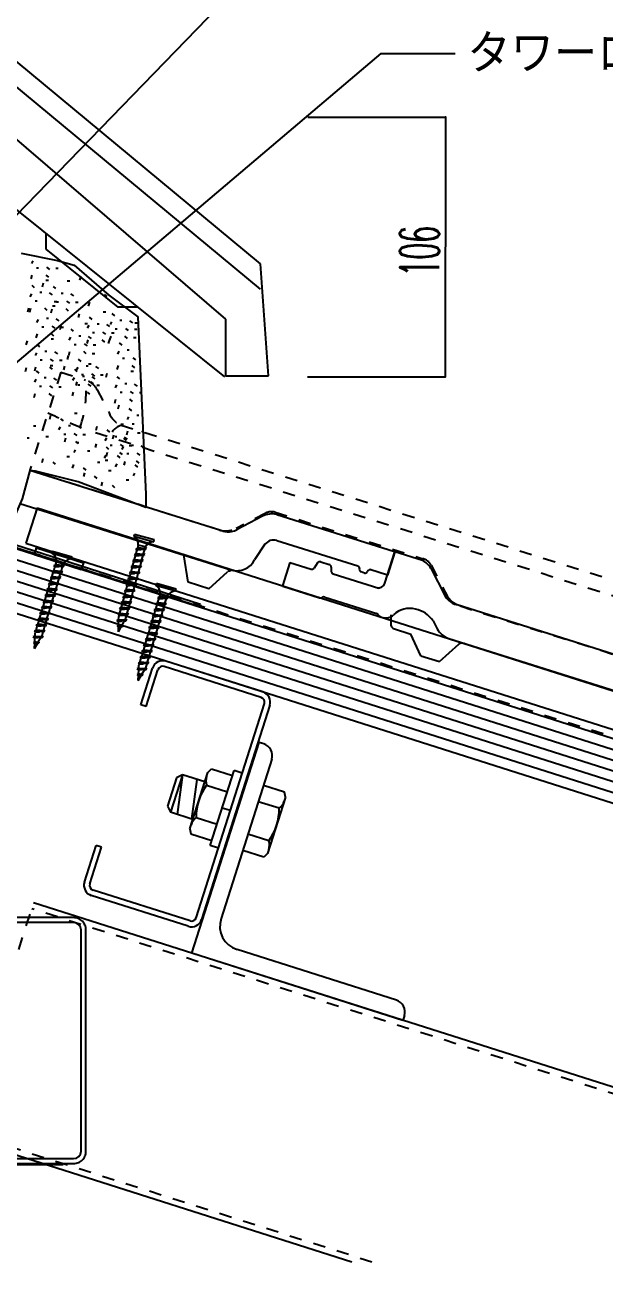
# Model space of a CAD drawing. Extents: x -1727 to 4652, y -2317 to 2357.
# Drawn here: x 3750 to 3986, y 271 to 781 of the extents above; entities that cross this region are included whole.
import ezdxf

# ---------------------------------------------------------------- set-up
doc = ezdxf.new("R2010")
doc.units = 0
doc.header["$LTSCALE"] = 5
doc.linetypes.add('DASHED2', pattern=[3, 2, -1])
doc.linetypes.add('DOT', pattern=[2, 1, -1])
for name, color, linetype in [('0-1', 7, 'CONTINUOUS'), ('0-2', 7, 'CONTINUOUS'), ('0-3', 7, 'CONTINUOUS'), ('0-4', 7, 'CONTINUOUS')]:
    doc.layers.add(name, color=color, linetype=linetype)
doc.styles.get("Standard").update_dxf_attribs({"font": 'txt.shx', "bigfont": 'extfont.shx'})

msp = doc.modelspace()

# ---------------------------------------------------------------- linework, layer by layer
at = {"layer": '0-1', "color": 7, "linetype": 'CONTINUOUS'}
for p, q in [((3753.0438, 684.6186), (3752.4437, 683.4931)), ((3752.3479, 677.251), (3752.7979, 678.8267)), ((3754.5314, 681.7576), (3755.3568, 681.7577)), ((3759.5095, 677.9025), (3758.459, 678.8028)), ((3758.6288, 681.9705), (3759.8293, 681.1452)), ((3763.3866, 681.4561), (3762.3362, 681.456)), ((3772.1839, 676.7556), (3772.634, 678.3313)), ((3753.7603, 673.63), (3752.7098, 674.5302)), ((3756.9249, 674.0628), (3757.375, 675.6385)), ((3759.3877, 676.6572), (3758.3372, 676.6571)), ((3762.437, 673.3308), (3761.3864, 674.231)), ((3768.0643, 676.358), (3767.0139, 676.3579)), ((3752.4454, 671.1548), (3751.8453, 670.0293)), ((3753.933, 668.2938), (3754.7584, 668.2939)), ((3755.8283, 671.7943), (3756.6537, 671.7944)), ((3759.6896, 671.5437), (3760.8902, 670.7185)), ((3762.7882, 667.9923), (3761.7378, 667.9922)), ((3762.6097, 667.9946), (3763.4351, 667.9947)), ((3764.505, 671.4951), (3765.3303, 671.4952)), ((3766.707, 668.2075), (3767.9076, 667.3822)), ((3768.3663, 671.2445), (3769.5669, 670.4193)), ((3771.4649, 667.6931), (3770.4145, 667.693)), ((3775.6852, 666.1807), (3776.1352, 667.7564)), ((3781.966, 670.9002), (3783.1666, 670.075)), ((3750.941, 663.8901), (3751.3911, 665.4658)), ((3751.7495, 663.7872), (3752.1996, 665.3629)), ((3758.9111, 664.4387), (3757.8606, 665.3389)), ((3760.4262, 663.488), (3760.8762, 665.0637)), ((3762.0804, 666.1854), (3761.03, 666.1853)), ((3767.5878, 664.1395), (3766.5373, 665.0397)), ((3771.5855, 661.4966), (3772.0356, 663.0723)), ((3782.7249, 663.7918), (3781.6745, 663.7917)), ((3786.3726, 662.2605), (3785.3221, 663.1608)), ((3755.1382, 660.683), (3754.538, 659.5575)), ((3756.6258, 657.822), (3757.4512, 657.822)), ((3758.5211, 661.3225), (3759.3464, 661.3225)), ((3760.7231, 658.0348), (3761.9237, 657.2096)), ((3762.3824, 661.0719), (3763.583, 660.2466)), ((3764.1056, 656.7094), (3764.5557, 658.2851)), ((3765.481, 657.5204), (3764.4305, 657.5203)), ((3775.245, 659.0047), (3774.1946, 659.0046)), ((3775.7827, 658.2894), (3775.1825, 657.1639)), ((3777.0976, 660.7645), (3776.047, 661.6648)), ((3779.1656, 658.9289), (3779.9909, 658.929)), ((3783.0269, 658.6783), (3784.2275, 657.8531)), ((3785.0578, 659.7854), (3784.4576, 658.6599)), ((3788.4407, 660.4249), (3789.266, 660.425)), ((3792.302, 660.1743), (3793.5026, 659.349)), ((3794.4963, 659.4246), (3796.147, 659.4247)), ((3754.4423, 653.3153), (3754.8923, 654.891)), ((3761.482, 652.7216), (3760.4316, 652.7215)), ((3761.6039, 653.9668), (3760.5534, 654.8671)), ((3768.3028, 653.5023), (3767.7026, 652.3768)), ((3769.6177, 655.9774), (3768.5671, 656.8777)), ((3771.6857, 654.1418), (3772.511, 654.1418)), ((3775.0868, 650.9218), (3775.5368, 652.4975)), ((3775.547, 653.8912), (3776.7476, 653.0659)), ((3777.2703, 655.4284), (3778.0957, 655.4285)), ((3782.2484, 651.5732), (3781.1979, 652.4735)), ((3781.3676, 655.6413), (3782.5682, 654.816)), ((3783.8525, 651.0247), (3784.3026, 652.6004)), ((3784.3618, 652.4177), (3784.8119, 653.9934)), ((3786.1255, 655.1269), (3785.075, 655.1268)), ((3786.5454, 656.9244), (3787.3707, 656.9245)), ((3791.5235, 653.0692), (3790.4729, 653.9695)), ((3790.6427, 657.1372), (3791.8433, 656.312)), ((3794.992, 653.32), (3793.9415, 653.3199)), ((3795.4006, 656.6229), (3794.3501, 656.6228)), ((3750.3426, 650.4263), (3750.7927, 652.002)), ((3754.5398, 647.2192), (3753.9396, 646.0936)), ((3755.8547, 649.6943), (3754.8041, 650.5946)), ((3757.9227, 647.8587), (3758.748, 647.8587)), ((3761.784, 647.6081), (3762.9846, 646.7828)), ((3767.6069, 646.1346), (3768.0569, 647.7103)), ((3769.7904, 650.6413), (3770.6158, 650.6413)), ((3774.7685, 646.7861), (3773.718, 647.6864)), ((3773.8877, 650.8541), (3775.0883, 650.0289)), ((3778.6456, 650.3397), (3777.5952, 650.3396)), ((3788.0497, 647.8176), (3787.4496, 646.692)), ((3789.3646, 650.2927), (3788.3141, 651.193)), ((3791.4326, 648.4571), (3792.258, 648.4571)), ((3756.0274, 644.3582), (3756.8528, 644.3582)), ((3760.1247, 644.571), (3761.3253, 643.7458)), ((3764.8826, 644.0566), (3763.8321, 644.0565)), ((3767.0976, 644.4424), (3767.5476, 646.0181)), ((3772.6096, 643.7104), (3771.5591, 644.6107)), ((3776.741, 642.5489), (3775.6906, 642.5488)), ((3778.237, 646.7377), (3777.1866, 646.7376)), ((3789.5373, 644.9566), (3790.3627, 644.9566)), ((3793.6347, 645.1694), (3794.8352, 644.3442)), ((3750.0434, 639.6553), (3750.4935, 641.231)), ((3753.8439, 639.8515), (3754.2939, 641.4272)), ((3755.5555, 638.9232), (3754.5049, 639.8235)), ((3757.6235, 637.0876), (3758.4488, 637.0877)), ((3761.0055, 640.503), (3759.955, 641.4033)), ((3761.1828, 641.9505), (3760.1324, 641.9504)), ((3765.6016, 640.2537), (3766.0517, 641.8294)), ((3769.7988, 637.0465), (3769.1986, 635.921)), ((3771.1136, 639.5216), (3770.0631, 640.4219)), ((3771.2947, 641.2353), (3770.6946, 640.1097)), ((3772.7824, 638.3742), (3773.6077, 638.3743)), ((3773.1817, 637.686), (3774.007, 637.6861)), ((3774.6777, 641.8747), (3775.503, 641.8748)), ((3776.8797, 638.5871), (3778.0803, 637.7619)), ((3777.043, 637.4354), (3778.2436, 636.6102)), ((3778.539, 641.6241), (3779.7395, 640.7989)), ((3781.6376, 638.0727), (3780.5871, 638.0726)), ((3782.8534, 637.3231), (3783.3034, 638.8988)), ((3788.3654, 636.5911), (3787.3149, 637.4914)), ((3787.3538, 640.4499), (3787.8038, 642.0256)), ((3793.9928, 639.6184), (3792.9423, 639.6183)), ((3794.5154, 641.1014), (3793.4649, 642.0017)), ((3754.2406, 636.4481), (3753.6404, 635.3226)), ((3755.7282, 633.5871), (3756.5536, 633.5872)), ((3759.8255, 633.8), (3761.0261, 632.9747)), ((3761.4848, 636.837), (3762.6854, 636.0118)), ((3764.5834, 633.2856), (3763.533, 633.2855)), ((3770.5988, 633.8676), (3771.0489, 635.4433)), ((3771.2864, 634.1855), (3772.1117, 634.1856)), ((3775.3837, 634.3984), (3776.5843, 633.5731)), ((3777.7605, 634.5191), (3776.7099, 635.4194)), ((3780.1416, 633.884), (3779.0911, 633.8839)), ((3787.0505, 634.1159), (3786.4504, 632.9904)), ((3790.4334, 634.7554), (3791.2588, 634.7555)), ((3794.2948, 634.5048), (3795.4953, 633.6796)), ((3753.5447, 629.0805), (3753.9947, 630.6562)), ((3760.7063, 629.732), (3759.6558, 630.6322)), ((3769.1029, 629.6789), (3769.5529, 631.2546)), ((3776.2645, 630.3303), (3775.2139, 631.2306)), ((3786.3546, 626.7483), (3786.8047, 628.324)), ((3788.5382, 631.2549), (3789.3635, 631.255)), ((3793.5162, 627.3998), (3792.4657, 628.3001)), ((3792.6355, 631.4678), (3793.8361, 630.6425)), ((3797.3933, 630.9534), (3796.3429, 630.9533)), ((3759.9169, 620.2076), (3760.3669, 621.7833)), ((3771.0563, 622.5028), (3770.0059, 622.5027)), ((3787.7421, 624.3963), (3788.1921, 625.972)), ((3793.2541, 623.6643), (3792.2036, 624.5645)), ((3795.3222, 621.8286), (3796.1475, 621.8287)), ((3754.3013, 617.4165), (3753.2509, 617.4164)), ((3764.1141, 617.0004), (3763.5139, 615.8749)), ((3765.4289, 619.4755), (3764.3784, 620.3758)), ((3767.497, 617.6399), (3768.3223, 617.64)), ((3771.3583, 617.3893), (3772.5588, 616.564)), ((3778.7662, 615.7196), (3779.2163, 617.2953)), ((3789.9056, 618.0149), (3788.8552, 618.0148)), ((3791.9393, 621.1891), (3791.3391, 620.0636)), ((3793.4269, 618.3281), (3794.2522, 618.3282)), ((3750.742, 612.5536), (3751.5673, 612.5536)), ((3759.3366, 612.9858), (3758.2861, 612.9857)), ((3765.6017, 614.1394), (3766.427, 614.1395)), ((3766.0395, 610.978), (3766.4896, 612.5537)), ((3769.699, 614.3522), (3770.8996, 613.527)), ((3774.4569, 613.8379), (3773.4064, 613.8378)), ((3782.9634, 612.5125), (3782.3632, 611.3869)), ((3784.2783, 614.9876), (3783.2277, 615.8879)), ((3785.5517, 612.2462), (3786.0018, 613.8219)), ((3786.3463, 613.152), (3787.1716, 613.152)), ((3791.0638, 611.5142), (3790.0133, 612.4145)), ((3790.2076, 612.9014), (3791.4082, 612.0761)), ((3791.2433, 613.8215), (3791.6934, 615.3972)), ((3796.6912, 614.5415), (3795.6407, 614.5414)), ((3798.405, 614.473), (3797.3544, 615.3732)), ((3770.2367, 607.7709), (3769.6365, 606.6454)), ((3771.5515, 610.246), (3770.501, 611.1463)), ((3771.7661, 610.644), (3770.7157, 610.6439)), ((3776.2696, 607.2214), (3775.2192, 607.2213)), ((3778.4691, 608.6362), (3778.9191, 610.2119)), ((3783.9811, 607.9042), (3782.9306, 608.8045)), ((3782.9725, 605.2136), (3783.4226, 606.7893)), ((3784.451, 609.6515), (3785.2764, 609.6515)), ((3789.4291, 605.7963), (3788.3786, 606.6966)), ((3788.5483, 609.8643), (3789.7489, 609.0391)), ((3789.7489, 609.0391), (3789.1488, 607.9135)), ((3793.3062, 609.3499), (3792.2557, 609.3498)), ((3793.1318, 609.6786), (3793.9572, 609.6786)), ((3796.9931, 609.428), (3798.1937, 608.6027)), ((3756.7644, 602.6006), (3757.2145, 604.1763)), ((3762.2765, 601.8685), (3761.226, 602.7688)), ((3767.9038, 604.8958), (3766.8534, 604.8957)), ((3769.194, 600.2588), (3769.644, 601.8345)), ((3780.3334, 602.554), (3779.283, 602.5539)), ((3782.6662, 605.4291), (3782.0661, 604.3036)), ((3783.4751, 603.4385), (3782.4247, 603.4384)), ((3787.1697, 602.0065), (3786.5695, 600.8809)), ((3788.4846, 604.4816), (3787.434, 605.3819)), ((3790.1781, 601.4307), (3790.6281, 603.0064)), ((3791.2365, 606.1781), (3792.0619, 606.1781)), ((3795.6901, 600.6987), (3794.6396, 601.599)), ((3796.2146, 602.3229), (3795.1641, 603.2232)), ((3795.3339, 606.3909), (3796.5344, 605.5657)), ((3774.706, 599.5267), (3773.6555, 600.427)), ((3773.6975, 596.8361), (3774.1475, 598.4118)), ((3779.2095, 596.1041), (3778.159, 597.0044)), ((3784.8369, 599.1314), (3783.7864, 599.1313)), ((3794.3752, 598.2235), (3793.7751, 597.098)), ((3780.903, 593.0532), (3781.353, 594.6289)), ((3786.415, 592.3212), (3785.3645, 593.2215)), ((3792.0424, 595.3485), (3790.992, 595.3484))]:
    msp.add_line(p, q, dxfattribs=at)
at = {"layer": '0-1', "color": 3, "linetype": 'CONTINUOUS'}
for p, q in [((3754.7629, 584.1165), (3750.2214, 569.8206)), ((3754.7629, 584.1165), (4384.701, 384.0015)), ((3750.2214, 569.8206), (4380.1595, 369.7055))]:
    msp.add_line(p, q, dxfattribs=at)
at = {"layer": '0-1', "color": 7, "linetype": 'DOT'}
msp.add_line((3722.8413, 575.438), (4379.3981, 367.2622), dxfattribs=at)
at = {"layer": '0-1', "color": 6, "linetype": 'CONTINUOUS'}
for p, q in [((3820.9386, 543.9086), (3730.9, 572.7897)), ((3821.2439, 544.8606), (3731.1906, 573.7465)), ((3821.2439, 544.8606), (3820.9386, 543.9086))]:
    msp.add_line(p, q, dxfattribs=at)
at = {"layer": '0-1', "color": 4, "linetype": 'CONTINUOUS'}
for p, q in [((3794.319, 573.2684), (3794.1329, 572.5899)), ((3794.1329, 572.5899), (3802.1773, 570.3835)), ((3802.3634, 571.062), (3794.319, 573.2684)), ((3802.1773, 570.3835), (3802.3634, 571.062)), ((3761.0542, 566.4007), (3760.8534, 565.7265)), ((3760.8534, 565.7265), (3768.8481, 563.346)), ((3769.0488, 564.0202), (3761.0542, 566.4007)), ((3794.9421, 565.2161), (3795.4162, 566.9447)), ((3799.1833, 567.5401), (3794.9742, 567.392)), ((3795.4162, 566.9447), (3794.9742, 567.392)), ((3795.9065, 569.0256), (3795.5213, 567.6214)), ((3798.8335, 568.2228), (3795.9065, 569.0256)), ((3798.0767, 565.5644), (3798.5337, 567.2307)), ((3798.7412, 567.9874), (3799.1833, 567.5401)), ((3798.8335, 568.2228), (3798.7629, 567.9655)), ((3765.793, 560.5683), (3761.5817, 560.5115)), ((3762.5492, 562.1245), (3762.1337, 560.729)), ((3765.4581, 561.2583), (3762.5492, 562.1245)), ((3765.3608, 561.025), (3765.793, 560.5683)), ((3765.4581, 561.2583), (3765.382, 561.0026)), ((3768.8481, 563.346), (3769.0488, 564.0202)), ((3793.6129, 560.37), (3794.0871, 562.0987)), ((3797.8541, 562.6941), (3793.645, 562.5459)), ((3794.0871, 562.0987), (3793.645, 562.5459)), ((3794.2775, 562.7931), (3794.7516, 564.5217)), ((3798.5187, 565.1171), (3794.3096, 564.9689)), ((3794.7516, 564.5217), (3794.3096, 564.9689)), ((3796.7475, 560.7184), (3797.2045, 562.3847)), ((3796.7475, 560.7184), (3797.1896, 560.2711)), ((3797.4121, 563.1414), (3797.8691, 564.8077)), ((3797.4121, 563.1414), (3797.8541, 562.6941)), ((3798.0767, 565.5644), (3798.5187, 565.1171)), ((3764.359, 555.7522), (3760.1476, 555.6954)), ((3760.5799, 555.2387), (3760.1476, 555.6954)), ((3760.7854, 555.9288), (3761.2969, 557.6467)), ((3765.076, 558.1602), (3760.8647, 558.1035)), ((3761.2969, 557.6467), (3760.8647, 558.1035)), ((3761.5024, 558.3368), (3762.0139, 560.0547)), ((3762.0139, 560.0547), (3761.5817, 560.5115)), ((3763.2097, 553.801), (3763.7028, 555.4569)), ((3763.9268, 556.209), (3764.4198, 557.8649)), ((3763.9268, 556.209), (3764.359, 555.7522)), ((3764.6438, 558.617), (3765.1369, 560.273)), ((3764.6438, 558.617), (3765.076, 558.1602)), ((3792.2838, 555.524), (3792.7579, 557.2526)), ((3796.525, 557.8481), (3792.3159, 557.6999)), ((3792.7579, 557.2526), (3792.3159, 557.6999)), ((3792.9484, 557.947), (3793.4225, 559.6756)), ((3797.1896, 560.2711), (3792.9804, 560.1229)), ((3793.4225, 559.6756), (3792.9804, 560.1229)), ((3795.4184, 555.8723), (3795.8754, 557.5386)), ((3795.4184, 555.8723), (3795.8604, 555.4251)), ((3796.083, 558.2954), (3796.54, 559.9616)), ((3796.083, 558.2954), (3796.525, 557.8481)), ((3758.6343, 548.7047), (3759.1458, 550.4226)), ((3762.9249, 550.9362), (3758.7136, 550.8794)), ((3759.1458, 550.4226), (3758.7136, 550.8794)), ((3759.3513, 551.1127), (3759.8628, 552.8307)), ((3763.642, 553.3442), (3759.4306, 553.2874)), ((3759.8628, 552.8307), (3759.4306, 553.2874)), ((3760.0683, 553.5208), (3760.5799, 555.2387)), ((3761.7757, 548.9849), (3762.2688, 550.6409)), ((3762.4927, 551.393), (3762.9858, 553.0489)), ((3762.4927, 551.393), (3762.9249, 550.9362)), ((3763.2097, 553.801), (3763.642, 553.3442)), ((3794.5313, 550.579), (3790.3222, 550.4309)), ((3790.7642, 549.9836), (3790.3222, 550.4309)), ((3790.9547, 550.678), (3791.4288, 552.4066)), ((3795.1958, 553.0021), (3790.9867, 552.8539)), ((3791.4288, 552.4066), (3790.9867, 552.8539)), ((3791.6192, 553.101), (3792.0933, 554.8296)), ((3795.8604, 555.4251), (3791.6513, 555.2769)), ((3792.0933, 554.8296), (3791.6513, 555.2769)), ((3794.0892, 551.0263), (3794.5463, 552.6926)), ((3794.0892, 551.0263), (3794.5313, 550.579)), ((3794.7538, 553.4493), (3795.2108, 555.1156)), ((3794.7538, 553.4493), (3795.1958, 553.0021)), ((3803.2929, 553.3786), (3803.0921, 552.7043)), ((3803.0921, 552.7043), (3811.0867, 550.3238)), ((3811.2875, 550.9981), (3803.2929, 553.3786)), ((3811.0867, 550.3238), (3811.2875, 550.9981)), ((3757.2003, 543.8887), (3757.7118, 545.6066)), ((3761.4909, 546.1202), (3757.2796, 546.0634)), ((3757.7118, 545.6066), (3757.2796, 546.0634)), ((3757.9173, 546.2967), (3758.4288, 548.0146)), ((3762.2079, 548.5282), (3757.9966, 548.4714)), ((3758.4288, 548.0146), (3757.9966, 548.4714)), ((3760.3417, 544.1689), (3760.8348, 545.8249)), ((3761.0587, 546.5769), (3761.5518, 548.2329)), ((3761.0587, 546.5769), (3761.4909, 546.1202)), ((3761.7757, 548.9849), (3762.2079, 548.5282)), ((3793.2021, 545.733), (3788.993, 545.5848)), ((3789.4351, 545.1375), (3788.993, 545.5848)), ((3789.6255, 545.8319), (3790.0996, 547.5606)), ((3793.8667, 548.156), (3789.6576, 548.0078)), ((3790.0996, 547.5606), (3789.6576, 548.0078)), ((3790.2901, 548.255), (3790.7642, 549.9836)), ((3792.0955, 543.7573), (3792.5525, 545.4235)), ((3792.7601, 546.1803), (3793.2171, 547.8466)), ((3792.7601, 546.1803), (3793.2021, 545.733)), ((3793.4247, 548.6033), (3793.8817, 550.2696)), ((3793.4247, 548.6033), (3793.8667, 548.156)), ((3803.7411, 545.3146), (3804.2526, 547.0326)), ((3808.0317, 547.5461), (3803.8204, 547.4893)), ((3804.2526, 547.0326), (3803.8204, 547.4893)), ((3804.7879, 549.1023), (3804.3724, 547.7068)), ((3807.6968, 548.2362), (3804.7879, 549.1023)), ((3806.8825, 545.5948), (3807.3755, 547.2508)), ((3806.8825, 545.5948), (3807.3147, 545.1381)), ((3807.5995, 548.0029), (3808.0317, 547.5461)), ((3807.6968, 548.2362), (3807.6207, 547.9805)), ((3755.7662, 539.0727), (3756.2778, 540.7906)), ((3760.0569, 541.3041), (3755.8455, 541.2473)), ((3756.2778, 540.7906), (3755.8455, 541.2473)), ((3756.4832, 541.4807), (3756.9948, 543.1986)), ((3760.7739, 543.7121), (3756.5626, 543.6554)), ((3756.9948, 543.1986), (3756.5626, 543.6554)), ((3758.9076, 539.3529), (3759.4007, 541.0088)), ((3759.6247, 541.7609), (3760.1177, 543.4168)), ((3759.6247, 541.7609), (3760.0569, 541.3041)), ((3760.3417, 544.1689), (3760.7739, 543.7121)), ((3791.873, 540.887), (3787.6639, 540.7388)), ((3788.1059, 540.2915), (3787.6639, 540.7388)), ((3787.9493, 539.7207), (3788.1059, 540.2915)), ((3788.2964, 540.9859), (3788.7705, 542.7145)), ((3792.5376, 543.31), (3788.3284, 543.1618)), ((3788.7705, 542.7145), (3788.3284, 543.1618)), ((3788.9609, 543.4089), (3789.4351, 545.1375)), ((3790.7664, 538.9112), (3791.2234, 540.5775)), ((3791.431, 541.3343), (3791.888, 543.0005)), ((3791.431, 541.3343), (3791.873, 540.887)), ((3792.0955, 543.7573), (3792.5376, 543.31)), ((3805.8807, 540.3221), (3801.6693, 540.2653)), ((3802.1015, 539.8085), (3801.6693, 540.2653)), ((3802.307, 540.4986), (3802.8186, 542.2165)), ((3806.5977, 542.7301), (3802.3863, 542.6733)), ((3802.8186, 542.2165), (3802.3863, 542.6733)), ((3803.024, 542.9066), (3803.5356, 544.6245)), ((3807.3147, 545.1381), (3803.1033, 545.0813)), ((3803.5356, 544.6245), (3803.1033, 545.0813)), ((3805.4484, 540.7788), (3805.9415, 542.4348)), ((3805.4484, 540.7788), (3805.8807, 540.3221)), ((3806.1654, 543.1868), (3806.6585, 544.8428)), ((3806.1654, 543.1868), (3806.5977, 542.7301)), ((3754.3322, 534.2566), (3754.8437, 535.9745)), ((3758.6228, 536.4881), (3754.4115, 536.4313)), ((3754.8437, 535.9745), (3754.4115, 536.4313)), ((3755.0492, 536.6646), (3755.5607, 538.3826)), ((3759.3399, 538.8961), (3755.1285, 538.8393)), ((3755.5607, 538.3826), (3755.1285, 538.8393)), ((3757.4736, 534.5368), (3757.9667, 536.1928)), ((3758.1906, 536.9449), (3758.6837, 538.6008)), ((3758.1906, 536.9449), (3758.6228, 536.4881)), ((3758.9076, 539.3529), (3759.3399, 538.8961)), ((3791.2084, 538.464), (3787.197, 538.3736)), ((3787.9067, 537.8942), (3787.197, 538.3736)), ((3789.564, 535.9757), (3787.3135, 535.9668)), ((3787.8613, 535.7274), (3787.3135, 535.9668)), ((3787.8079, 533.665), (3788.9788, 535.7482)), ((3787.8079, 533.665), (3787.8562, 535.7296)), ((3787.8663, 536.1652), (3787.908, 537.8993)), ((3787.924, 538.6347), (3787.9493, 539.7207)), ((3789.2366, 536.2069), (3790.3303, 538.1528)), ((3790.7664, 538.9112), (3791.2084, 538.464)), ((3804.4466, 535.506), (3800.2353, 535.4492)), ((3800.6675, 534.9925), (3800.2353, 535.4492)), ((3800.873, 535.6826), (3801.3845, 537.4005)), ((3805.1636, 537.914), (3800.9523, 537.8573)), ((3801.3845, 537.4005), (3800.9523, 537.8573)), ((3801.59, 538.0906), (3802.1015, 539.8085)), ((3803.2974, 533.5548), (3803.7905, 535.2107)), ((3804.0144, 535.9628), (3804.5075, 537.6187)), ((3804.0144, 535.9628), (3804.4466, 535.506)), ((3804.7314, 538.3708), (3805.2245, 540.0268)), ((3804.7314, 538.3708), (3805.1636, 537.914)), ((3757.1888, 531.6721), (3753.1763, 531.6688)), ((3753.8755, 531.1741), (3753.1763, 531.6688)), ((3757.9058, 534.0801), (3753.6945, 534.0233)), ((3754.1267, 533.5665), (3753.6945, 534.0233)), ((3753.7976, 529.4464), (3753.877, 531.1792)), ((3753.9089, 531.914), (3753.9578, 532.9992)), ((3753.9578, 532.9992), (3754.1267, 533.5665)), ((3755.1685, 529.4584), (3756.3041, 531.38)), ((3756.7566, 532.1288), (3757.2497, 533.7848)), ((3756.7566, 532.1288), (3757.1888, 531.6721)), ((3757.4736, 534.5368), (3757.9058, 534.0801)), ((3798.7219, 528.4585), (3799.2335, 530.1764)), ((3803.0126, 530.69), (3798.8012, 530.6332)), ((3799.2335, 530.1764), (3798.8012, 530.6332)), ((3799.439, 530.8665), (3799.9505, 532.5845)), ((3803.7296, 533.098), (3799.5183, 533.0412)), ((3799.9505, 532.5845), (3799.5183, 533.0412)), ((3800.156, 533.2746), (3800.6675, 534.9925)), ((3801.8633, 528.7387), (3802.3564, 530.3947)), ((3802.5804, 531.1468), (3803.0734, 532.8027)), ((3802.5804, 531.1468), (3803.0126, 530.69)), ((3803.2974, 533.5548), (3803.7296, 533.098)), ((3753.7831, 529.0087), (3753.2406, 529.26)), ((3755.4908, 529.2201), (3753.2406, 529.26)), ((3753.685, 526.948), (3753.778, 529.0111)), ((3753.685, 526.948), (3754.9008, 529.0054)), ((3797.2879, 523.6425), (3797.7994, 525.3604)), ((3801.5785, 525.874), (3797.3672, 525.8172)), ((3797.7994, 525.3604), (3797.3672, 525.8172)), ((3798.0049, 526.0505), (3798.5164, 527.7684)), ((3802.2956, 528.282), (3798.0842, 528.2252)), ((3798.5164, 527.7684), (3798.0842, 528.2252)), ((3800.4293, 523.9227), (3800.9224, 525.5787)), ((3801.1463, 526.3307), (3801.6394, 527.9867)), ((3801.1463, 526.3307), (3801.5785, 525.874)), ((3801.8633, 528.7387), (3802.2956, 528.282)), ((3800.1445, 521.0579), (3795.9332, 521.0011)), ((3796.3654, 520.5444), (3795.9332, 521.0011)), ((3796.1475, 518.8919), (3796.1965, 519.9771)), ((3796.1965, 519.9771), (3796.3654, 520.5444)), ((3796.5709, 521.2345), (3797.0824, 522.9524)), ((3800.8615, 523.4659), (3796.6502, 523.4092)), ((3797.0824, 522.9524), (3796.6502, 523.4092)), ((3798.9953, 519.1067), (3799.4884, 520.7626)), ((3799.7123, 521.5147), (3800.2054, 523.1706)), ((3799.7123, 521.5147), (3800.1445, 521.0579)), ((3800.4293, 523.9227), (3800.8615, 523.4659)), ((3799.4275, 518.6499), (3795.415, 518.6466)), ((3796.1142, 518.1519), (3795.415, 518.6466)), ((3797.7294, 516.1979), (3795.4793, 516.2378)), ((3796.0218, 515.9866), (3795.4793, 516.2378)), ((3795.9236, 513.9259), (3796.0167, 515.989)), ((3795.9236, 513.9259), (3797.1395, 515.9832)), ((3796.0363, 516.4242), (3796.1156, 518.157)), ((3797.4072, 516.4362), (3798.5428, 518.3579)), ((3798.9953, 519.1067), (3799.4275, 518.6499))]:
    msp.add_line(p, q, dxfattribs=at)
at = {"layer": '0-1', "color": 7, "linetype": 'CONTINUOUS'}
msp.add_lwpolyline([(3748.2165, 687.6841), (3763.0285, 684.7285), (3769.7719, 682.7765), (3783.9687, 670.7092), (3795.7845, 661.8507), (3798.9618, 589.5217), (3798.9618, 584.2977), (3771.4007, 594.7457), (3754.1074, 599.069), (3751.7882, 599.3859), (3748.726, 587.8078), (3743.2805, 575.2679), (3732.7669, 574.4468)], dxfattribs=at)
msp.add_lwpolyline([(3772.7016, 558.9538), (3753.6418, 565.0139), (3754.5508, 567.8728), (3773.6106, 561.8128), (3772.7016, 558.9538)], close=True, dxfattribs=at)
at = {"layer": '0-1', "color": 4, "linetype": 'CONTINUOUS'}
for centre, radius, start, end in [((3792.1433, 569.3765), 3.7795, 354.673, 418.2365), ((3758.7946, 562.557), 3.7795, 353.429, 416.9926), ((3795.9233, 565.8957), 1.7719, 98.4296, 122.389), ((3795.6777, 566.8784), 0.2698, 102.8219, 165.7786), ((3795.5957, 588.3887), 21.2472, 270.0596, 273.7772), ((3797.088, 547.5426), 20.1563, 89.8681, 94.0525), ((3798.2387, 548.5881), 18.641, 89.2713, 93.8242), ((3797.0646, 581.7985), 14.0999, 270.2834, 275.7475), ((3798.4506, 568.2415), 1.0142, 271.419, 316.2504), ((3798.4271, 568.0993), 0.3335, 278.5545, 340.3969), ((3802.2491, 566.6047), 3.7795, 91.0883, 154.6518), ((3762.4981, 558.995), 1.7719, 97.1857, 121.145), ((3763.2641, 540.6209), 20.1563, 88.6242, 92.8085), ((3763.9844, 574.8693), 14.0999, 269.0395, 274.5035), ((3765.0758, 561.2853), 1.0142, 270.1751, 315.0064), ((3765.0491, 561.1437), 0.3335, 277.3105, 339.1529), ((3768.8378, 559.5665), 3.7795, 89.8443, 153.4079), ((3794.5941, 561.0497), 1.7719, 98.4296, 122.389), ((3794.3485, 562.0324), 0.2698, 102.8219, 165.7786), ((3794.2666, 583.5426), 21.2472, 270.0596, 273.7772), ((3795.2587, 563.4727), 1.7719, 98.4296, 122.389), ((3795.7588, 542.6966), 20.1563, 89.8681, 94.0525), ((3795.0131, 564.4554), 0.2698, 102.8219, 165.7786), ((3794.9311, 585.9656), 21.2472, 270.0596, 273.7772), ((3796.4234, 545.1196), 20.1563, 89.8681, 94.0525), ((3796.9095, 543.742), 18.641, 89.2713, 93.8242), ((3795.7355, 576.9525), 14.0999, 270.2834, 275.7475), ((3797.5741, 546.165), 18.641, 89.2713, 93.8242), ((3796.4001, 579.3755), 14.0999, 270.2834, 275.7475), ((3796.4333, 560.8303), 0.3335, 278.5545, 340.3969), ((3797.1215, 563.3954), 1.0142, 271.419, 316.2504), ((3797.0979, 563.2533), 0.3335, 278.5545, 340.3969), ((3797.7861, 565.8185), 1.0142, 271.419, 316.2504), ((3797.7625, 565.6763), 0.3335, 278.5545, 340.3969), ((3761.0641, 554.179), 1.7719, 97.1857, 121.145), ((3761.2249, 576.6737), 21.2472, 268.8157, 272.5333), ((3761.8301, 535.8049), 20.1563, 88.6242, 92.8085), ((3761.7811, 556.587), 1.7719, 97.1857, 121.145), ((3761.5569, 557.5748), 0.2698, 101.5779, 164.5347), ((3761.9419, 579.0817), 21.2472, 268.8157, 272.5333), ((3762.5471, 538.2129), 20.1563, 88.6242, 92.8085), ((3762.2739, 559.9828), 0.2698, 101.5779, 164.5347), ((3763.0032, 536.8251), 18.641, 88.0273, 92.5802), ((3762.6589, 581.4897), 21.2472, 268.8157, 272.5333), ((3762.5504, 570.0532), 14.0999, 269.0395, 274.5035), ((3763.7202, 539.2331), 18.641, 88.0273, 92.5802), ((3763.2674, 572.4613), 14.0999, 269.0395, 274.5035), ((3764.4372, 541.6411), 18.641, 88.0273, 92.5802), ((3763.6418, 556.4693), 1.0142, 270.1751, 315.0064), ((3763.6151, 556.3277), 0.3335, 277.3105, 339.1529), ((3764.3588, 558.8773), 1.0142, 270.1751, 315.0064), ((3764.3321, 558.7357), 0.3335, 277.3105, 339.1529), ((3792.6004, 553.7807), 1.7719, 98.4296, 122.389), ((3793.265, 556.2037), 1.7719, 98.4296, 122.389), ((3793.7651, 535.4275), 20.1563, 89.8681, 94.0525), ((3793.0194, 557.1864), 0.2698, 102.8219, 165.7786), ((3792.9374, 578.6966), 21.2472, 270.0596, 273.7772), ((3793.9296, 558.6267), 1.7719, 98.4296, 122.389), ((3794.4297, 537.8505), 20.1563, 89.8681, 94.0525), ((3793.684, 559.6094), 0.2698, 102.8219, 165.7786), ((3793.602, 581.1196), 21.2472, 270.0596, 273.7772), ((3795.0943, 540.2735), 20.1563, 89.8681, 94.0525), ((3793.7418, 569.6835), 14.0999, 270.2834, 275.7475), ((3795.5804, 538.896), 18.641, 89.2713, 93.8242), ((3794.4063, 572.1065), 14.0999, 270.2834, 275.7475), ((3796.245, 541.319), 18.641, 89.2713, 93.8242), ((3795.0709, 574.5295), 14.0999, 270.2834, 275.7475), ((3795.1042, 555.9842), 0.3335, 278.5545, 340.3969), ((3795.7924, 558.5494), 1.0142, 271.419, 316.2504), ((3795.7688, 558.4073), 0.3335, 278.5545, 340.3969), ((3796.4569, 560.9724), 1.0142, 271.419, 316.2504), ((3759.63, 549.3629), 1.7719, 97.1857, 121.145), ((3759.4058, 550.3507), 0.2698, 101.5779, 164.5347), ((3759.7909, 571.8577), 21.2472, 268.8157, 272.5333), ((3760.396, 530.9888), 20.1563, 88.6242, 92.8085), ((3760.3471, 551.771), 1.7719, 97.1857, 121.145), ((3760.1228, 552.7587), 0.2698, 101.5779, 164.5347), ((3760.5079, 574.2657), 21.2472, 268.8157, 272.5333), ((3761.113, 533.3968), 20.1563, 88.6242, 92.8085), ((3760.8399, 555.1667), 0.2698, 101.5779, 164.5347), ((3761.5691, 532.0091), 18.641, 88.0273, 92.5802), ((3761.1164, 565.2372), 14.0999, 269.0395, 274.5035), ((3762.2862, 534.4171), 18.641, 88.0273, 92.5802), ((3761.8334, 567.6452), 14.0999, 269.0395, 274.5035), ((3762.2077, 551.6532), 1.0142, 270.1751, 315.0064), ((3762.1811, 551.5116), 0.3335, 277.3105, 339.1529), ((3762.9247, 554.0613), 1.0142, 270.1751, 315.0064), ((3762.8981, 553.9197), 0.3335, 277.3105, 339.1529), ((3791.2713, 548.9346), 1.7719, 98.4296, 122.389), ((3791.9359, 551.3576), 1.7719, 98.4296, 122.389), ((3792.436, 530.5815), 20.1563, 89.8681, 94.0525), ((3791.6903, 552.3403), 0.2698, 102.8219, 165.7786), ((3791.6083, 573.8506), 21.2472, 270.0596, 273.7772), ((3793.1006, 533.0045), 20.1563, 89.8681, 94.0525), ((3792.3548, 554.7633), 0.2698, 102.8219, 165.7786), ((3792.2729, 576.2736), 21.2472, 270.0596, 273.7772), ((3792.4126, 564.8374), 14.0999, 270.2834, 275.7475), ((3794.2513, 534.05), 18.641, 89.2713, 93.8242), ((3793.0772, 567.2604), 14.0999, 270.2834, 275.7475), ((3794.9158, 536.473), 18.641, 89.2713, 93.8242), ((3793.7987, 551.2804), 1.0142, 271.419, 316.2504), ((3793.7751, 551.1382), 0.3335, 278.5545, 340.3969), ((3794.4632, 553.7034), 1.0142, 271.419, 316.2504), ((3794.4396, 553.5612), 0.3335, 278.5545, 340.3969), ((3795.1278, 556.1264), 1.0142, 271.419, 316.2504), ((3801.0333, 549.5349), 3.7795, 353.429, 416.9926), ((3758.196, 544.5469), 1.7719, 97.1857, 121.145), ((3757.9718, 545.5347), 0.2698, 101.5779, 164.5347), ((3758.3568, 567.0416), 21.2472, 268.8157, 272.5333), ((3758.962, 526.1728), 20.1563, 88.6242, 92.8085), ((3758.913, 546.9549), 1.7719, 97.1857, 121.145), ((3758.6888, 547.9427), 0.2698, 101.5779, 164.5347), ((3759.0738, 569.4496), 21.2472, 268.8157, 272.5333), ((3759.679, 528.5808), 20.1563, 88.6242, 92.8085), ((3760.1351, 527.193), 18.641, 88.0273, 92.5802), ((3759.6823, 560.4212), 14.0999, 269.0395, 274.5035), ((3760.8521, 529.6011), 18.641, 88.0273, 92.5802), ((3760.3993, 562.8292), 14.0999, 269.0395, 274.5035), ((3760.7737, 546.8372), 1.0142, 270.1751, 315.0064), ((3760.747, 546.6956), 0.3335, 277.3105, 339.1529), ((3761.4907, 549.2452), 1.0142, 270.1751, 315.0064), ((3761.464, 549.1036), 0.3335, 277.3105, 339.1529), ((3789.9421, 544.0886), 1.7719, 98.4296, 122.389), ((3789.6966, 545.0713), 0.2698, 102.8219, 165.7786), ((3789.6146, 566.5815), 21.2472, 270.0596, 273.7772), ((3790.6067, 546.5116), 1.7719, 98.4296, 122.389), ((3791.1068, 525.7355), 20.1563, 89.8681, 94.0525), ((3790.3611, 547.4943), 0.2698, 102.8219, 165.7786), ((3790.2791, 569.0045), 21.2472, 270.0596, 273.7772), ((3791.7714, 528.1585), 20.1563, 89.8681, 94.0525), ((3791.0257, 549.9173), 0.2698, 102.8219, 165.7786), ((3790.9437, 571.4275), 21.2472, 270.0596, 273.7772), ((3792.2575, 526.7809), 18.641, 89.2713, 93.8242), ((3791.0835, 559.9914), 14.0999, 270.2834, 275.7475), ((3792.9221, 529.2039), 18.641, 89.2713, 93.8242), ((3791.7481, 562.4144), 14.0999, 270.2834, 275.7475), ((3793.5867, 531.627), 18.641, 89.2713, 93.8242), ((3792.4695, 546.4343), 1.0142, 271.419, 316.2504), ((3792.4459, 546.2922), 0.3335, 278.5545, 340.3969), ((3793.1341, 548.8574), 1.0142, 271.419, 316.2504), ((3793.1105, 548.7152), 0.3335, 278.5545, 340.3969), ((3804.0198, 543.5648), 1.7719, 97.1857, 121.145), ((3804.7858, 525.1907), 20.1563, 88.6242, 92.8085), ((3804.7368, 545.9729), 1.7719, 97.1857, 121.145), ((3804.5126, 546.9606), 0.2698, 101.5779, 164.5347), ((3804.8976, 568.4676), 21.2472, 268.8157, 272.5333), ((3805.5028, 527.5987), 20.1563, 88.6242, 92.8085), ((3805.5061, 559.4391), 14.0999, 269.0395, 274.5035), ((3806.6759, 528.619), 18.641, 88.0273, 92.5802), ((3806.2231, 561.8471), 14.0999, 269.0395, 274.5035), ((3806.5708, 545.7135), 0.3335, 277.3105, 339.1529), ((3807.3145, 548.2632), 1.0142, 270.1751, 315.0064), ((3807.2878, 548.1216), 0.3335, 277.3105, 339.1529), ((3811.0765, 546.5444), 3.7795, 89.8443, 153.4079), ((3756.762, 539.7309), 1.7719, 97.1857, 121.145), ((3756.5378, 540.7186), 0.2698, 101.5779, 164.5347), ((3756.9228, 562.2256), 21.2472, 268.8157, 272.5333), ((3757.528, 521.3568), 20.1563, 88.6242, 92.8085), ((3757.479, 542.1389), 1.7719, 97.1857, 121.145), ((3757.2548, 543.1267), 0.2698, 101.5779, 164.5347), ((3757.6398, 564.6336), 21.2472, 268.8157, 272.5333), ((3758.245, 523.7648), 20.1563, 88.6242, 92.8085), ((3758.7011, 522.377), 18.641, 88.0273, 92.5802), ((3758.2483, 555.6051), 14.0999, 269.0395, 274.5035), ((3759.4181, 524.785), 18.641, 88.0273, 92.5802), ((3758.9653, 558.0132), 14.0999, 269.0395, 274.5035), ((3759.3397, 542.0212), 1.0142, 270.1751, 315.0064), ((3759.313, 541.8796), 0.3335, 277.3105, 339.1529), ((3760.0567, 544.4292), 1.0142, 270.1751, 315.0064), ((3760.03, 544.2876), 0.3335, 277.3105, 339.1529), ((3788.613, 539.2426), 1.7719, 98.4296, 122.389), ((3788.3674, 540.2252), 0.2698, 102.8219, 165.7786), ((3788.2854, 561.7355), 21.2472, 270.0596, 273.7772), ((3789.2776, 541.6656), 1.7719, 98.4296, 122.389), ((3789.7777, 520.8894), 20.1563, 89.8681, 94.0525), ((3789.032, 542.6483), 0.2698, 102.8219, 165.7786), ((3788.95, 564.1585), 21.2472, 270.0596, 273.7772), ((3790.4423, 523.3124), 20.1563, 89.8681, 94.0525), ((3790.9284, 521.9349), 18.641, 89.2713, 93.8242), ((3789.7544, 555.1454), 14.0999, 270.2834, 275.7475), ((3791.593, 524.3579), 18.641, 89.2713, 93.8242), ((3790.4189, 557.5684), 14.0999, 270.2834, 275.7475), ((3791.1404, 541.5883), 1.0142, 271.419, 316.2504), ((3791.1168, 541.4462), 0.3335, 278.5545, 340.3969), ((3791.8049, 544.0113), 1.0142, 271.419, 316.2504), ((3791.7813, 543.8692), 0.3335, 278.5545, 340.3969), ((3802.5857, 538.7488), 1.7719, 97.1857, 121.145), ((3803.3517, 520.3747), 20.1563, 88.6242, 92.8085), ((3803.3028, 541.1568), 1.7719, 97.1857, 121.145), ((3803.0785, 542.1446), 0.2698, 101.5779, 164.5347), ((3803.4636, 563.6515), 21.2472, 268.8157, 272.5333), ((3804.0687, 522.7827), 20.1563, 88.6242, 92.8085), ((3803.7956, 544.5526), 0.2698, 101.5779, 164.5347), ((3804.1806, 566.0596), 21.2472, 268.8157, 272.5333), ((3804.0721, 554.6231), 14.0999, 269.0395, 274.5035), ((3805.2419, 523.803), 18.641, 88.0273, 92.5802), ((3804.7891, 557.0311), 14.0999, 269.0395, 274.5035), ((3805.9589, 526.211), 18.641, 88.0273, 92.5802), ((3805.1634, 541.0391), 1.0142, 270.1751, 315.0064), ((3805.1368, 540.8975), 0.3335, 277.3105, 339.1529), ((3805.8804, 543.4471), 1.0142, 270.1751, 315.0064), ((3805.8538, 543.3055), 0.3335, 277.3105, 339.1529), ((3806.5975, 545.8551), 1.0142, 270.1751, 315.0064), ((3755.3279, 534.9148), 1.7719, 97.1857, 121.145), ((3755.1037, 535.9026), 0.2698, 101.5779, 164.5347), ((3755.4887, 557.4096), 21.2472, 268.8157, 272.5333), ((3756.0939, 516.5407), 20.1563, 88.6242, 92.8085), ((3756.0449, 537.3229), 1.7719, 97.1857, 121.145), ((3755.8207, 538.3106), 0.2698, 101.5779, 164.5347), ((3756.2058, 559.8176), 21.2472, 268.8157, 272.5333), ((3756.8109, 518.9487), 20.1563, 88.6242, 92.8085), ((3757.267, 517.561), 18.641, 88.0273, 92.5802), ((3756.8143, 550.7891), 14.0999, 269.0395, 274.5035), ((3757.9841, 519.969), 18.641, 88.0273, 92.5802), ((3757.5313, 553.1971), 14.0999, 269.0395, 274.5035), ((3757.9056, 537.2052), 1.0142, 270.1751, 315.0064), ((3757.8789, 537.0635), 0.3335, 277.3105, 339.1529), ((3758.6226, 539.6132), 1.0142, 270.1751, 315.0064), ((3758.596, 539.4716), 0.3335, 277.3105, 339.1529), ((3788.1411, 536.8874), 1.7607, 97.0428, 122.4271), ((3788.0702, 534.7279), 1.4517, 98.0744, 121.4175), ((3788.1923, 534.4004), 1.3709, 82.0424, 104.2136), ((3788.3693, 532.7363), 3.4656, 87.9216, 98.3444), ((3788.1682, 537.8279), 0.2698, 103.8304, 165.7786), ((3788.6487, 549.3634), 10.7529, 266.1421, 272.7229), ((3783.2586, 763.8384), 225.8005, 271.2295, 271.4622), ((3788.7632, 540.7467), 5.0032, 265.6303, 272.4694), ((3788.7067, 552.3335), 16.1352, 269.2481, 272.6954), ((3788.7079, 537.3116), 1.5866, 279.8293, 302.652), ((3790.2638, 519.5119), 18.641, 89.2713, 93.8242), ((3789.0898, 552.7224), 14.0999, 270.2834, 275.7475), ((3868.4226, 568.437), 85.2785, 202.1994, 202.374), ((3790.4758, 539.1653), 1.0142, 271.419, 316.2504), ((3790.4522, 539.0231), 0.3335, 278.5545, 340.3969), ((3801.1517, 533.9328), 1.7719, 97.1857, 121.145), ((3800.9275, 534.9205), 0.2698, 101.5779, 164.5347), ((3801.3125, 556.4275), 21.2472, 268.8157, 272.5333), ((3801.9177, 515.5587), 20.1563, 88.6242, 92.8085), ((3801.8687, 536.3408), 1.7719, 97.1857, 121.145), ((3801.6445, 537.3286), 0.2698, 101.5779, 164.5347), ((3802.0295, 558.8355), 21.2472, 268.8157, 272.5333), ((3802.6347, 517.9667), 20.1563, 88.6242, 92.8085), ((3802.3615, 539.7366), 0.2698, 101.5779, 164.5347), ((3803.0908, 516.5789), 18.641, 88.0273, 92.5802), ((3802.7466, 561.2435), 21.2472, 268.8157, 272.5333), ((3802.638, 549.807), 14.0999, 269.0395, 274.5035), ((3803.8078, 518.9869), 18.641, 88.0273, 92.5802), ((3803.355, 552.2151), 14.0999, 269.0395, 274.5035), ((3804.5249, 521.3949), 18.641, 88.0273, 92.5802), ((3803.7294, 536.2231), 1.0142, 270.1751, 315.0064), ((3803.7027, 536.0815), 0.3335, 277.3105, 339.1529), ((3804.4464, 538.6311), 1.0142, 270.1751, 315.0064), ((3804.4197, 538.4895), 0.3335, 277.3105, 339.1529), ((3754.088, 530.1625), 1.7607, 95.7988, 121.1832), ((3754.6109, 532.5068), 1.7719, 97.1857, 121.145), ((3754.1355, 531.1022), 0.2698, 102.5864, 164.5347), ((3754.8663, 542.6245), 10.7529, 264.8981, 271.479), ((3754.1337, 757.1659), 225.8005, 269.9855, 270.2183), ((3754.3867, 533.4946), 0.2698, 101.5779, 164.5347), ((3754.7717, 555.0015), 21.2472, 268.8157, 272.5333), ((3755.3769, 514.1327), 20.1563, 88.6242, 92.8085), ((3755.833, 512.7449), 18.641, 88.0273, 92.5802), ((3755.3802, 545.9731), 14.0999, 269.0395, 274.5035), ((3756.55, 515.153), 18.641, 88.0273, 92.5802), ((3756.0972, 548.3811), 14.0999, 269.0395, 274.5035), ((3756.4716, 532.3891), 1.0142, 270.1751, 315.0064), ((3756.4449, 532.2475), 0.3335, 277.3105, 339.1529), ((3757.1886, 534.7971), 1.0142, 270.1751, 315.0064), ((3757.1619, 534.6555), 0.3335, 277.3105, 339.1529), ((3799.7177, 529.1167), 1.7719, 97.1857, 121.145), ((3799.4935, 530.1045), 0.2698, 101.5779, 164.5347), ((3799.8785, 551.6115), 21.2472, 268.8157, 272.5333), ((3800.4837, 510.7426), 20.1563, 88.6242, 92.8085), ((3800.4347, 531.5248), 1.7719, 97.1857, 121.145), ((3800.2105, 532.5125), 0.2698, 101.5779, 164.5347), ((3800.5955, 554.0195), 21.2472, 268.8157, 272.5333), ((3801.2007, 513.1506), 20.1563, 88.6242, 92.8085), ((3801.6568, 511.7629), 18.641, 88.0273, 92.5802), ((3801.204, 544.991), 14.0999, 269.0395, 274.5035), ((3802.3738, 514.1709), 18.641, 88.0273, 92.5802), ((3801.921, 547.399), 14.0999, 269.0395, 274.5035), ((3802.2954, 531.407), 1.0142, 270.1751, 315.0064), ((3802.2687, 531.2654), 0.3335, 277.3105, 339.1529), ((3803.0124, 533.8151), 1.0142, 270.1751, 315.0064), ((3802.9857, 533.6735), 0.3335, 277.3105, 339.1529), ((3753.9703, 528.005), 1.4517, 96.8304, 120.1735), ((3754.0851, 527.675), 1.3709, 80.7985, 102.9697), ((3754.226, 526.0073), 3.4656, 86.6777, 97.1004), ((3754.7938, 534.0074), 5.0032, 264.3863, 271.2254), ((3754.9888, 545.5926), 16.1352, 268.0042, 271.4515), ((3754.6639, 530.5742), 1.5866, 278.5853, 301.408), ((3835.0355, 559.9617), 85.2785, 200.9555, 201.13), ((3798.2836, 524.3007), 1.7719, 97.1857, 121.145), ((3798.0594, 525.2885), 0.2698, 101.5779, 164.5347), ((3798.4445, 546.7954), 21.2472, 268.8157, 272.5333), ((3799.0496, 505.9266), 20.1563, 88.6242, 92.8085), ((3799.0006, 526.7087), 1.7719, 97.1857, 121.145), ((3798.7764, 527.6965), 0.2698, 101.5779, 164.5347), ((3799.1615, 549.2034), 21.2472, 268.8157, 272.5333), ((3799.7666, 508.3346), 20.1563, 88.6242, 92.8085), ((3800.2227, 506.9468), 18.641, 88.0273, 92.5802), ((3799.77, 540.175), 14.0999, 269.0395, 274.5035), ((3800.9398, 509.3549), 18.641, 88.0273, 92.5802), ((3800.487, 542.583), 14.0999, 269.0395, 274.5035), ((3800.8613, 526.591), 1.0142, 270.1751, 315.0064), ((3800.8346, 526.4494), 0.3335, 277.3105, 339.1529), ((3801.5783, 528.999), 1.0142, 270.1751, 315.0064), ((3801.5517, 528.8574), 0.3335, 277.3105, 339.1529), ((3796.8496, 519.4847), 1.7719, 97.1857, 121.145), ((3796.6254, 520.4724), 0.2698, 101.5779, 164.5347), ((3797.0104, 541.9794), 21.2472, 268.8157, 272.5333), ((3797.6156, 501.1106), 20.1563, 88.6242, 92.8085), ((3797.5666, 521.8927), 1.7719, 97.1857, 121.145), ((3797.3424, 522.8805), 0.2698, 101.5779, 164.5347), ((3797.7274, 544.3874), 21.2472, 268.8157, 272.5333), ((3798.3326, 503.5186), 20.1563, 88.6242, 92.8085), ((3798.7887, 502.1308), 18.641, 88.0273, 92.5802), ((3798.3359, 535.3589), 14.0999, 269.0395, 274.5035), ((3799.5057, 504.5388), 18.641, 88.0273, 92.5802), ((3799.0529, 537.767), 14.0999, 269.0395, 274.5035), ((3799.4273, 521.775), 1.0142, 270.1751, 315.0064), ((3799.4006, 521.6334), 0.3335, 277.3105, 339.1529), ((3800.1443, 524.183), 1.0142, 270.1751, 315.0064), ((3800.1176, 524.0414), 0.3335, 277.3105, 339.1529), ((3796.3267, 517.1403), 1.7607, 95.7988, 121.1832), ((3796.2089, 514.9829), 1.4517, 96.8304, 120.1735), ((3796.3238, 514.6528), 1.3709, 80.7985, 102.9697), ((3796.4647, 512.9852), 3.4656, 86.6777, 97.1004), ((3796.3742, 518.08), 0.2698, 102.5864, 164.5347), ((3797.105, 529.6023), 10.7529, 264.8981, 271.479), ((3796.3724, 744.1438), 225.8005, 269.9855, 270.2183), ((3797.0325, 520.9852), 5.0032, 264.3863, 271.2254), ((3797.2275, 532.5704), 16.1352, 268.0042, 271.4515), ((3796.9026, 517.5521), 1.5866, 278.5853, 301.408), ((3798.0717, 499.7228), 18.641, 88.0273, 92.5802), ((3797.6189, 532.9509), 14.0999, 269.0395, 274.5035), ((3877.2742, 546.9395), 85.2785, 200.9555, 201.13), ((3798.7103, 519.367), 1.0142, 270.1751, 315.0064), ((3798.6836, 519.2254), 0.3335, 277.3105, 339.1529)]:
    msp.add_arc(centre, radius, start, end, dxfattribs=at)
at = {"layer": '0-2', "color": 2, "linetype": 'CONTINUOUS'}
for p, q in [((3845.5855, 683.4313), (3746.2725, 765.8103)), ((3845.5855, 673.1113), (3744.0815, 757.3083)), ((3742.5475, 737.1693), (3831.3445, 660.8793)), ((3736.1045, 713.5583), (3831.0325, 637.4123)), ((3758.2415, 695.8013), (3758.2415, 689.3923)), ((3758.2405, 689.3923), (3787.6495, 665.8013)), ((3848.8445, 637.8013), (3845.5855, 683.4313)), ((3795.6405, 665.8013), (3787.6495, 665.8013)), ((3831.3445, 660.8793), (3831.3445, 637.8013)), ((3831.3445, 637.8013), (3848.8445, 637.8013)), ((3830.2417, 574.6561), (3751.7882, 599.3859)), ((3747.7816, 585.971), (3833.9875, 558.7975)), ((3852.239, 581.4271), (3900.159, 566.322)), ((3846.4145, 580.7127), (3836.0669, 575.2795)), ((3852.2442, 570.9121), (3885.2115, 560.5203)), ((3847.3701, 569.3662), (3843.2016, 562.9511)), ((3896.1933, 553.5026), (3900.2104, 566.2467)), ((3900.1921, 566.2082), (3897.2124, 556.7556)), ((3911.5171, 562.6826), (3900.2104, 566.2467)), ((3816.2331, 553.8949), (3814.3821, 565.0609)), ((3857.5646, 561.8427), (3854.5929, 552.4151)), ((3857.5646, 561.8427), (3866.1527, 559.1355)), ((3868.809, 561.7787), (3867.4255, 559.6703)), ((3870.1212, 562.1876), (3873.5631, 561.1026)), ((3824.5804, 551.178), (3832.1903, 558.1534)), ((3874.3887, 560.0199), (3874.3512, 558.5944)), ((3875.1934, 557.2877), (3893.7851, 551.4273)), ((3885.8098, 559.7971), (3885.7981, 559.0826)), ((3887.8934, 557.622), (3886.5298, 558.0519)), ((3889.3885, 558.6011), (3889.0336, 558.0627)), ((3897.2124, 556.7556), (3890.0354, 559.0179)), ((3914.704, 559.8626), (3920.919, 547.9941)), ((3824.65, 551.2418), (3816.2331, 553.8949)), ((3854.7329, 552.2805), (3869.6544, 547.577)), ((3871.8335, 547.8365), (3893.3013, 541.0695)), ((3898.7967, 536.1394), (3898.7353, 540.5775)), ((4121.9806, 482.7176), (3925.1278, 544.7687)), ((3915.8015, 538.1183), (3917.5048, 534.9608)), ((3899.7189, 535.0329), (3906.7938, 532.8028)), ((3910.8799, 523.9944), (3906.7938, 532.8028)), ((3922.2153, 531.0089), (4125.7263, 466.859)), ((3918.4695, 521.6021), (3926.21, 528.6323)), ((3910.8799, 523.9944), (3918.4695, 521.6021))]:
    msp.add_line(p, q, dxfattribs=at)
at = {"layer": '0-2', "color": 2, "linetype": 'DOT'}
for p, q in [((3764.3792, 639.3086), (3751.7988, 599.3983)), ((3764.3792, 639.3086), (3774.5034, 636.1173)), ((3779.1736, 632.1853), (3784.0415, 622.7564)), ((3788.9672, 617.8283), (3985.6038, 555.8453)), ((4050.325, 528.9526), (3775.4806, 615.5879)), ((3829.0416, 575.0501), (3751.7988, 599.3983)), ((3847.7447, 582.0118), (3835.7186, 575.7503)), ((3851.5987, 582.3493), (3911.5911, 563.4387)), ((3915.0259, 560.8036), (3921.6654, 548.0517)), ((3926.8307, 544.2254), (4043.4629, 507.4611))]:
    msp.add_line(p, q, dxfattribs=at)
for centre, radius, start, end in [((3728.6945, 631.727), 46.0189, 341.3334, 365.4745), ((3772.1096, 628.5345), 7.9517, 27.331, 72.4796), ((3846.1258, 801.0099), 198.2717, 243.9707, 248.7532), ((3791.8091, 625.6152), 8.277, 200.2059, 249.4375), ((3790.9017, 611.0486), 6.8857, 103.6883, 166.5094), ((3850.1074, 577.2049), 5.3562, 73.8331, 116.1754), ((3831.4, 584.7471), 9.9797, 256.3307, 295.6418), ((3910.4003, 558.3302), 5.2455, 28.1343, 76.8778), ((3929.8204, 553.6609), 9.8979, 214.521, 252.4187)]:
    msp.add_arc(centre, radius, start, end, dxfattribs=at)
at = {"layer": '0-2', "color": 2, "linetype": 'CONTINUOUS'}
for centre, radius, start, end in [((3850.2274, 573.7269), 7.9586, 75.3594, 118.6268), ((3832.3698, 582.2205), 7.8561, 254.2878, 280.8913), ((3832.3435, 582.3785), 8.0162, 280.8626, 297.6767), ((3851.126, 565.9812), 5.0561, 77.222, 137.9734), ((3836.0059, 566.652), 8.0916, 255.5949, 332.782), ((3869.8141, 560.8706), 1.3545, 77.2011, 137.8999), ((3873.0446, 559.8523), 1.3545, 7.1085, 67.812), ((3908.045, 555.5472), 7.9354, 30.1179, 64.052), ((3833.0393, 557.094), 1.3576, 72.5893, 128.7082), ((3866.3493, 560.4958), 1.3563, 261.8979, 322.5109), ((3875.7042, 558.5416), 1.354, 177.7664, 247.8381), ((3884.9092, 559.6826), 0.9079, 7.2495, 70.2), ((3886.98, 559.139), 1.1833, 182.7329, 247.531), ((3888.1024, 558.7766), 1.1734, 259.7413, 322.523), ((3890.1044, 558.0487), 0.9034, 77.1888, 140.3269), ((3893.608, 554.322), 2.712, 258.1919, 342.4153), ((3870.0375, 548.9144), 1.3912, 253.0651, 300.0088), ((3871.4292, 546.4968), 1.3994, 73.2071, 119.863), ((3927.5305, 552.2628), 7.8698, 212.8478, 252.2236), ((3892.066, 539.7077), 1.6842, 22.1735, 63.5029), ((3895.9643, 542.9632), 3.5119, 228.2455, 257.6474), ((3896.4674, 544.4087), 5.0383, 257.1321, 310.9809), ((3906.2591, 534.009), 9.2519, 75.4242, 134.5243), ((3906.4073, 531.9234), 11.2529, 33.4025, 78.8289), ((3900.1371, 536.3519), 1.3571, 189.0062, 252.4045), ((3924.6348, 538.6762), 8.0399, 207.5234, 252.4863), ((3927.7658, 526.4087), 2.7139, 72.5751, 124.9807)]:
    msp.add_arc(centre, radius, start, end, dxfattribs=at)
at = {"layer": '0-3', "color": 7, "linetype": 'CONTINUOUS'}
for p, q in [((3864.8303, 743.0794), (3920.8199, 743.0533)), ((3920.8199, 743.0533), (3920.7706, 637.3862)), ((3864.7809, 637.4123), (3920.7706, 637.3862))]:
    msp.add_line(p, q, dxfattribs=at)
for points in [[(3733.0394, 689.6662), (3849.9588, 810.1068), (3899.9588, 810.1023)], [(3724.2916, 624.5086), (3894.7476, 768.9227), (3924.7476, 768.9227)]]:
    msp.add_lwpolyline(points, dxfattribs=at)
at = {"layer": '0-3', "color": 7}
for p in [(3920.8199, 743.0533), (3920.7706, 637.3862)]:
    msp.add_point(p, dxfattribs=at)
at = {"layer": '0-4', "color": 3, "linetype": 'CONTINUOUS'}
for p, q in [((4359.176, 372.3489), (3731.5389, 572.05)), ((4357.9127, 368.3784), (3730.2755, 568.0795)), ((4356.6493, 364.4078), (3729.0121, 564.109)), ((4354.1226, 356.4668), (3726.4853, 556.168)), ((4355.386, 360.4373), (3727.7487, 560.1385)), ((4352.8593, 352.4963), (3725.222, 552.1975)), ((4351.596, 348.5258), (3723.9586, 548.227))]:
    msp.add_line(p, q, dxfattribs=at)
at = {"layer": '0-4', "color": 4, "linetype": 'CONTINUOUS'}
for p, q in [((3846.5739, 509.2407), (3807.1227, 521.7933)), ((3796.961, 504.0387), (3801.7213, 518.9995)), ((3799.1527, 503.3413), (3803.9129, 518.3023)), ((3845.8764, 507.0491), (3806.4253, 519.6017)), ((3819.4631, 417.4394), (3847.1759, 504.537)), ((3799.1527, 503.3413), (3796.961, 504.0387)), ((3849.3674, 503.8393), (3821.6547, 416.742)), ((3817.7418, 402.9807), (3845.0312, 488.744)), ((3846.9369, 488.1384), (3845.0312, 488.744)), ((3850.1853, 481.857), (3829.5669, 417.0585)), ((3811.3854, 474.2635), (3807.7466, 462.8291)), ((3813.8978, 475.5629), (3809.0468, 460.3166)), ((3813.8978, 475.5629), (3811.3854, 474.2635)), ((3813.8978, 475.5629), (3811.7358, 459.461)), ((3822.9496, 472.6822), (3813.8978, 475.5629)), ((3816.8857, 453.6263), (3824.1634, 476.4969)), ((3824.1634, 476.4969), (3825.746, 477.9394)), ((3825.202, 446.7822), (3834.9046, 477.2735)), ((3825.746, 477.9394), (3834.2544, 475.232)), ((3837.7637, 476.3642), (3834.9046, 477.2735)), ((3819.704, 473.7152), (3817.5408, 457.6133)), ((3823.6464, 471.337), (3832.1528, 468.6298)), ((3855.3146, 468.5303), (3846.8073, 471.2376)), ((3853.2138, 461.928), (3844.7066, 464.6344)), ((3855.7732, 466.4361), (3848.4957, 443.5653)), ((3855.7732, 466.4361), (3855.3146, 468.5303)), ((3807.7466, 462.8291), (3809.0468, 460.3166)), ((3818.0984, 457.4368), (3809.0468, 460.3166)), ((3832.9125, 461.1178), (3830.0532, 462.0272)), ((3816.8857, 453.6263), (3817.3446, 451.5317)), ((3819.4451, 458.1344), (3827.9525, 455.4279)), ((3817.3446, 451.5317), (3825.8519, 448.8246)), ((3849.0127, 448.7251), (3840.5052, 451.4325)), ((3774.0084, 431.9021), (3778.7688, 446.863)), ((3776.2002, 431.2049), (3780.9606, 446.1658)), ((3780.9606, 446.1658), (3778.7688, 446.863)), ((3828.0615, 445.8717), (3825.202, 446.7822)), ((3846.9129, 442.123), (3838.4047, 444.83)), ((3848.4957, 443.5653), (3846.9129, 442.123)), ((3816.9508, 416.1398), (3777.4998, 428.6924)), ((4230.7409, 271.5611), (3753.3334, 423.4624)), ((3816.2534, 413.9481), (3776.8025, 426.5008)), ((3769.6199, 417.4683), (3679.6199, 417.4683)), ((3769.6199, 415.4683), (3679.6199, 415.4683)), ((3772.6199, 322.4683), (3772.6199, 412.4683)), ((3774.6199, 322.4683), (3774.6199, 412.4683)), ((3903.5052, 375.6921), (3817.7417, 402.9803)), ((3900.8636, 383.8785), (3836.0642, 404.4969)), ((3904.1117, 377.598), (3903.5052, 375.6921)), ((3882.6975, 277.3615), (3723.0132, 328.1697)), ((3679.6199, 319.4683), (3769.6199, 319.4683)), ((3679.6199, 317.4683), (3769.6199, 317.4683)), ((3765.3608, 316.9573), (3685.3608, 316.9573))]:
    msp.add_line(p, q, dxfattribs=at)
at = {"layer": '0-4', "color": 4, "linetype": 'DOT'}
for p, q in [((3723.0653, 328.3333), (3752.9841, 422.3644)), ((4229.9829, 269.1788), (3752.5754, 421.08)), ((3890.9428, 277.3615), (3723.7713, 330.552))]:
    msp.add_line(p, q, dxfattribs=at)
at = {"layer": '0-4', "color": 4, "linetype": 'CONTINUOUS'}
for centre, radius, start, end in [((3805.8189, 517.6957), 4.3, 72.3498, 162.3498), ((3805.8189, 517.6957), 2, 72.3498, 162.3498), ((3845.2698, 505.1432), 2, 342.3498, 432.3498), ((3845.2698, 505.1432), 4.3, 342.3498, 432.3498), ((3845.4221, 483.3734), 4.999, 342.347, 432.3577), ((3829.5358, 473.1068), 6.147, 162.7082, 196.7154), ((3842.3452, 458.1188), 22.899, 144.7456, 179.9611), ((3849.4273, 466.7726), 6.148, 308.0217, 342.024), ((3830.2765, 461.9568), 22.936, 324.7737, 359.9305), ((3823.2393, 453.2822), 6.158, 128.0221, 161.9768), ((3843.1219, 446.9582), 6.148, 342.685, 376.6997), ((3778.1062, 430.5983), 4.3, 162.3498, 252.3498), ((3778.1062, 430.5983), 2, 162.3498, 252.3498), ((3769.6199, 412.4683), 3, 0, 90), ((3817.5572, 418.0458), 4.3, 252.3498, 342.3498), ((3817.5572, 418.0458), 2, 252.3498, 342.3498), ((3839.0981, 414.0275), 10.002, 162.354, 252.3412), ((3899.3486, 379.1142), 4.999, 342.347, 432.3577), ((3769.6199, 322.4683), 3, 270, 360)]:
    msp.add_arc(centre, radius, start, end, dxfattribs=at)
at = {"layer": '0-4', "color": 4, "linetype": 'DASHED2'}
for centre, start, end in [((3769.6199, 412.4683), 0, 90), ((3769.6199, 322.4683), 270, 360)]:
    msp.add_arc(centre, 5, start, end, dxfattribs=at)

# ---------------------------------------------------------------- texts
at = {"layer": '0-3', "color": 7}
msp.add_text('タワーロック（自在式）SUS304', height=16, dxfattribs=at).set_placement((3929.7476, 760.9227))
at = {"layer": '0-3', "color": 7, "width": 0.5}
msp.add_text('106', height=16, rotation=89.9732, dxfattribs=at).set_placement((3918.2896, 678.2209))

doc.saveas('drawing.dxf')
